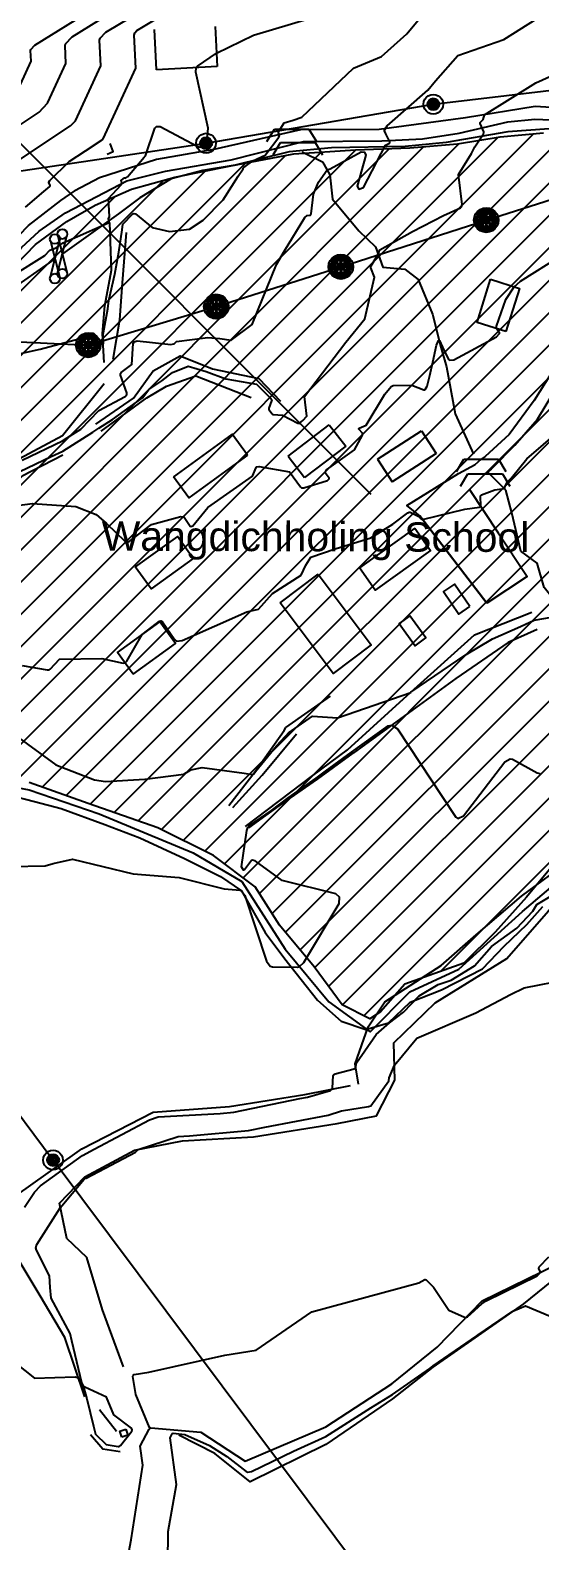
# Model space of a CAD drawing. Extents: x 13365 to 36625, y 86498 to 171760.
# Drawn here: x 15083.8 to 15223, y 87881.3 to 88293.8 of the extents above; entities that cross this region are included whole.
import ezdxf

# ---------------------------------------------------------------- set-up
doc = ezdxf.new("R2010")
doc.units = 0
doc.header["$LTSCALE"] = 5
doc.header["$MEASUREMENT"] = 0
doc.linetypes.add('A_CONTINUOUS_LINE', pattern=[0])
doc.linetypes.add('CHARACTER_DASH_D', pattern=[0])
doc.layers.get('0').update_dxf_attribs({"linetype": 'A_CONTINUOUS_LINE'})
for name, color, linetype in [('Agricultural', 40, 'Continuous'), ('CONTOUR', 255, 'Continuous'), ('DRAINAGE', 162, 'A_CONTINUOUS_LINE'), ('ELECTRIC', 240, 'A_CONTINUOUS_LINE'), ('EXISTING BUILDING', 21, 'A_CONTINUOUS_LINE'), ('EXISTING ROAD', 25, 'A_CONTINUOUS_LINE'), ('FENCE & GATE', 7, 'FENCELINE2'), ('Institutional', 151, 'Continuous'), ('RELIEF', 255, 'A_CONTINUOUS_LINE'), ('STREAM & RIVER FRONT', 161, 'A_CONTINUOUS_LINE'), ('TELECOM', 94, 'A_CONTINUOUS_LINE'), ('text', 7, 'Continuous')]:
    doc.layers.add(name, color=color, linetype=linetype)
doc.linetypes.add('FENCELINE2', pattern='A,0.25,-0.1,[132,ltypeshp.shx,S=0.1,R=0,X=-0.1,Y=0],-0.1,1', length=1.45)

# ---------------------------------------------------------------- blocks, each defined once
blk = doc.blocks.new('001')
at = {"color": 0}
for p, q in [((-0.5, -0.25), (-0.35, 0)), ((-0.35, 0), (0.35, 0)), ((0.35, 0), (0.5, -0.25))]:
    blk.add_line(p, q, dxfattribs=at)
blk = doc.blocks.new('S034')
at = {"color": 0}
for p, q in [((-0.5, 0), (-0.48, 0.13)), ((-0.48, -0.13), (-0.5, 0)), ((-0.48, 0.13), (-0.43, 0.25)), ((-0.43, 0.25), (-0.35, 0.35)), ((-0.35, 0.35), (-0.25, 0.43)), ((-0.3, 0), (-0.28, 0.11)), ((-0.28, -0.11), (-0.3, 0)), ((0.3, 0), (-0.3, 0)), ((-0.28, 0.11), (-0.21, 0.21)), ((-0.28, -0.11), (-0.28, 0.11)), ((-0.28, 0.11), (0.28, 0.11)), ((-0.25, 0.43), (-0.13, 0.48)), ((-0.21, 0.21), (-0.11, 0.28)), ((-0.21, -0.21), (-0.21, 0.21)), ((-0.21, 0.21), (0.21, 0.21)), ((-0.13, 0.48), (0, 0.5)), ((-0.11, 0.28), (0, 0.3)), ((-0.11, -0.28), (-0.11, 0.28)), ((-0.11, 0.28), (0.11, 0.28)), ((0, 0.5), (0.13, 0.48)), ((0, 0.3), (0.11, 0.28)), ((0, -0.3), (0, 0.3)), ((0.11, 0.28), (0.21, 0.21)), ((0.11, 0.28), (0.11, -0.28)), ((0.13, 0.48), (0.25, 0.43)), ((0.21, 0.21), (0.28, 0.11)), ((0.21, 0.21), (0.21, -0.21)), ((0.25, 0.43), (0.35, 0.35)), ((0.28, 0.11), (0.3, 0)), ((0.28, 0.11), (0.28, -0.11)), ((0.3, 0), (0.28, -0.11)), ((0.35, 0.35), (0.43, 0.25)), ((0.43, 0.25), (0.48, 0.13)), ((0.48, 0.13), (0.5, 0)), ((0.5, 0), (0.48, -0.13)), ((-0.43, -0.25), (-0.48, -0.13)), ((-0.35, -0.35), (-0.43, -0.25)), ((-0.25, -0.43), (-0.35, -0.35)), ((-0.21, -0.21), (-0.28, -0.11)), ((0.28, -0.11), (-0.28, -0.11)), ((-0.13, -0.48), (-0.25, -0.43)), ((-0.11, -0.28), (-0.21, -0.21)), ((0.21, -0.21), (-0.21, -0.21)), ((0, -0.5), (-0.13, -0.48)), ((0, -0.3), (-0.11, -0.28)), ((0.11, -0.28), (-0.11, -0.28)), ((0.11, -0.28), (0, -0.3)), ((0.13, -0.48), (0, -0.5)), ((0.21, -0.21), (0.11, -0.28)), ((0.25, -0.43), (0.13, -0.48)), ((0.28, -0.11), (0.21, -0.21)), ((0.35, -0.35), (0.25, -0.43)), ((0.43, -0.25), (0.35, -0.35)), ((0.48, -0.13), (0.43, -0.25))]:
    blk.add_line(p, q, dxfattribs=at)
blk = doc.blocks.new('S038')
at = {"color": 0}
for p, q in [((-0.5, 0), (0, 0.5)), ((-0.5, 0), (-0.48, 0.13)), ((-0.48, -0.13), (-0.5, 0)), ((0, -0.5), (-0.5, 0)), ((-0.5, 0), (0.5, 0)), ((-0.48, -0.13), (0.13, 0.48)), ((-0.48, 0.13), (-0.43, 0.25)), ((0.13, -0.48), (-0.48, 0.13)), ((-0.48, 0.13), (0.48, 0.13)), ((0.25, 0.43), (-0.43, -0.25)), ((-0.43, 0.25), (-0.35, 0.35)), ((0.43, 0.25), (-0.43, 0.25)), ((-0.43, 0.25), (0.25, -0.43)), ((-0.35, 0.35), (-0.25, 0.43)), ((-0.35, -0.35), (0.35, 0.35)), ((0.35, -0.35), (-0.35, 0.35)), ((-0.35, 0.35), (0.35, 0.35)), ((-0.35, -0.35), (-0.35, 0.35)), ((-0.25, 0.43), (-0.13, 0.48)), ((0.43, -0.25), (-0.25, 0.43)), ((-0.25, 0.43), (-0.25, -0.43)), ((-0.25, -0.43), (0.43, 0.25)), ((-0.13, 0.48), (0, 0.5)), ((-0.13, -0.48), (-0.13, 0.48)), ((-0.13, 0.48), (0.48, -0.13)), ((0.48, 0.13), (-0.13, -0.48)), ((0, 0.5), (0.13, 0.48)), ((0.5, 0), (0, 0.5)), ((0, 0.5), (0, -0.5)), ((0, -0.5), (0.5, 0)), ((0.13, 0.48), (0.25, 0.43)), ((0.13, 0.48), (0.13, -0.48)), ((0.25, 0.43), (0.35, 0.35)), ((0.25, -0.43), (0.25, 0.43)), ((0.35, 0.35), (0.43, 0.25)), ((0.35, 0.35), (0.35, -0.35)), ((0.43, 0.25), (0.48, 0.13)), ((0.48, 0.13), (0.5, 0)), ((0.5, 0), (0.48, -0.13)), ((-0.43, -0.25), (-0.48, -0.13)), ((0.48, -0.13), (-0.48, -0.13)), ((-0.35, -0.35), (-0.43, -0.25)), ((-0.43, -0.25), (0.43, -0.25)), ((-0.25, -0.43), (-0.35, -0.35)), ((0.35, -0.35), (-0.35, -0.35)), ((-0.13, -0.48), (-0.25, -0.43)), ((0, -0.5), (-0.13, -0.48)), ((0.13, -0.48), (0, -0.5)), ((0.25, -0.43), (0.13, -0.48)), ((0.35, -0.35), (0.25, -0.43)), ((0.43, -0.25), (0.35, -0.35)), ((0.48, -0.13), (0.43, -0.25))]:
    blk.add_line(p, q, dxfattribs=at)
blk = doc.blocks.new('S111')
at = {"color": 0}
for p, q in [((-0.5, 0), (-0.49, 0.04)), ((-0.49, -0.04), (-0.5, 0)), ((-0.49, 0.04), (-0.47, 0.07)), ((-0.47, 0.07), (-0.44, 0.09)), ((-0.44, 0.09), (-0.4, 0.1)), ((-0.4, 0.1), (-0.36, 0.09)), ((-0.36, 0.09), (-0.33, 0.07)), ((-0.36, -0.09), (0.36, 0.09)), ((0.36, -0.09), (-0.36, 0.09)), ((-0.33, 0.07), (-0.31, 0.04)), ((-0.31, 0.04), (-0.3, 0)), ((-0.3, 0), (-0.31, -0.04)), ((0.3, 0), (0.31, 0.04)), ((0.31, -0.04), (0.3, 0)), ((0.31, 0.04), (0.33, 0.07)), ((0.33, 0.07), (0.36, 0.09)), ((0.36, 0.09), (0.4, 0.1)), ((0.4, 0.1), (0.44, 0.09)), ((0.44, 0.09), (0.47, 0.07)), ((0.47, 0.07), (0.49, 0.04)), ((0.49, 0.04), (0.5, 0)), ((0.5, 0), (0.49, -0.04)), ((-0.47, -0.07), (-0.49, -0.04)), ((-0.44, -0.09), (-0.47, -0.07)), ((-0.4, -0.1), (-0.44, -0.09)), ((-0.36, -0.09), (-0.4, -0.1)), ((-0.33, -0.07), (-0.36, -0.09)), ((-0.31, -0.04), (-0.33, -0.07)), ((0.33, -0.07), (0.31, -0.04)), ((0.36, -0.09), (0.33, -0.07)), ((0.4, -0.1), (0.36, -0.09)), ((0.44, -0.09), (0.4, -0.1)), ((0.47, -0.07), (0.44, -0.09)), ((0.49, -0.04), (0.47, -0.07))]:
    blk.add_line(p, q, dxfattribs=at)

msp = doc.modelspace()

# ---------------------------------------------------------------- hatches: boundary and pattern name
at = {"layer": 'Institutional', "linetype": 'Continuous'}
h = msp.add_hatch(dxfattribs=at)
h.set_pattern_fill('ANSI31', color=256, scale=50, style=0)
h.paths.add_polyline_path([(15020.45, 88169.29), (15023.2, 88176.72), (15031.2, 88183.06), (15040.57, 88189.11), (15048.84, 88195.17), (15057.42, 88202.4), (15070.1, 88216.72), (15077.3, 88226.96), (15085.3, 88235.22), (15093.84, 88241.56), (15101.56, 88245.96), (15111.49, 88250.37), (15123.34, 88253.67), (15138.22, 88256.7), (15155.87, 88260.01), (15172.68, 88261.11), (15187.57, 88261.66), (15200.59, 88262.77), (15212.17, 88264.7), (15224.02, 88265.8), (15233.67, 88266.08), (15247.73, 88264.7), (15260.41, 88263.6), (15272.82, 88264.7), (15287.7, 88266.08), (15301.02, 88268.53), (15313.36, 88273.28), (15315.26, 88257.15), (15316.21, 88242.92), (15312.41, 88219.21), (15308.62, 88191.7), (15301.97, 88166.09), (15295.32, 88142.38), (15287.73, 88119.61), (15274.43, 88097.79), (15258.29, 88084.51), (15241.2, 88076.93), (15228.86, 88068.39), (15219.36, 88057.01), (15210.81, 88047.52), (15202.27, 88038.98), (15186.13, 88033.29), (15179.48, 88025.7), (15176.63, 88023.81), (15169.03, 88027.6), (15161.44, 88038.03), (15151.94, 88049.42), (15145.3, 88059.85), (15133.9, 88068.39), (15118.71, 88075.98), (15099.72, 88082.62), (15083.58, 88088.31), (15070.28, 88090.21), (15055.09, 88093.05), (15041.8, 88097.79), (15036.1, 88100.64), (15028.5, 88109.18), (15025.66, 88116.76), (15019.96, 88141.43), (15020.36, 88156.57), (15019.73, 88163.47)])

# ---------------------------------------------------------------- linework, layer by layer
at = {"layer": 'Agricultural', "linetype": 'Continuous'}
msp.add_lwpolyline([(15078.03, 88084.99), (15085.02, 88083.18), (15092.33, 88081.28), (15104.23, 88076.89), (15113.81, 88073.27), (15125.98, 88067.58), (15135.82, 88062.67), (15141.51, 88058.79), (15147.98, 88047.41), (15153.42, 88040.17), (15162.29, 88028.9), (15168.76, 88023.21), (15175.49, 88020.88), (15181.7, 88022.69), (15187.65, 88028.38), (15196.2, 88031.74), (15207.33, 88037.43), (15213.28, 88043.64), (15219.49, 88049.59), (15223.89, 88054.5)], dxfattribs=at)
at = {"layer": 'CONTOUR', "color": 33, "linetype": 'A_CONTINUOUS_LINE'}
for points in [[(15075.54, 88264.32), (15086.29, 88271.42), (15088.55, 88273.84), (15088.68, 88274.02), (15093.62, 88284.66), (15093.37, 88289.65), (15093.46, 88290.04), (15095.29, 88291.99), (15121.4, 88308.3)], [(15079.1, 88257.2), (15094.88, 88267.63), (15096.14, 88268.97), (15096.21, 88269.07), (15103.14, 88284.02), (15102.79, 88291.02), (15102.92, 88291.57), (15104.51, 88293.27), (15129.43, 88308.13)], [(15077.89, 88204.74), (15086.58, 88206.7), (15097.1, 88209.47), (15098.72, 88210.32), (15100.89, 88211.06), (15101.08, 88211.06), (15101.18, 88210.99), (15102.1, 88209.76), (15103.53, 88208.13), (15103.73, 88208.09), (15103.84, 88208.26), (15103.75, 88210.51), (15103.86, 88211.19), (15105.05, 88217.73), (15105.35, 88219.93), (15107, 88227.16), (15108.03, 88233.19), (15108.94, 88239.24), (15109.16, 88240.85), (15111.87, 88243.62), (15112.16, 88243.74), (15112.62, 88243.6), (15117.13, 88239.9), (15121.91, 88238.77), (15127.38, 88239.48), (15131.1, 88241.91), (15136.57, 88247.48), (15140.68, 88253.89), (15142.03, 88255.95), (15142.03, 88256.09), (15142.04, 88256.1), (15142.19, 88256.28), (15144.65, 88258.09), (15148.02, 88259.64), (15151.77, 88264.6), (15151.95, 88265.06), (15151.94, 88265.12), (15151.65, 88265.73), (15151.64, 88265.79), (15151.7, 88266), (15153.2, 88268.45), (15155.67, 88269.2), (15158.02, 88270.01), (15172.18, 88283.42), (15179.75, 88286.64), (15186.74, 88292.77), (15196.91, 88305.13)], [(15081.15, 88278.96), (15084.09, 88285.3), (15083.94, 88288.27), (15084, 88288.5), (15085.09, 88289.67), (15100.64, 88299.39)], [(15082.58, 88245.47), (15087.54, 88249.71), (15089.21, 88251.11), (15089.3, 88251.26), (15089.3, 88251.34), (15088.94, 88252.18), (15088.94, 88252.26), (15089.22, 88252.78), (15094.47, 88257.92), (15098.96, 88260.86), (15103.47, 88263.84), (15103.72, 88264.11), (15103.74, 88264.13), (15112.66, 88283.38), (15112.21, 88292.4), (15112.38, 88293.1), (15112.96, 88293.72), (15122.06, 88299.15)], [(15081.63, 88176.35), (15092.68, 88181.64), (15095.51, 88183.44), (15097.71, 88184.81), (15102.57, 88189.97), (15109.75, 88193.76), (15110.19, 88194.26), (15110.21, 88194.72), (15108.49, 88199.61), (15108.5, 88200.07), (15108.67, 88200.31), (15111.58, 88202.45), (15111.99, 88208.27), (15112.22, 88208.7), (15113.02, 88208.97), (15122.27, 88207.99), (15123.06, 88208.11), (15123.13, 88208.15), (15123.79, 88208.82), (15132.32, 88209.87), (15135.59, 88209.6), (15138.69, 88209.13), (15144.51, 88213.38), (15151.13, 88229.84), (15153.34, 88233.52), (15158.85, 88242.6), (15159.46, 88243.2), (15159.53, 88243.22), (15160.35, 88243.24), (15160.42, 88243.27), (15160.62, 88243.67), (15161.18, 88249.03), (15162.6, 88252.25), (15164.91, 88255.69), (15165.8, 88255.94), (15174.28, 88260.56), (15175.16, 88260.48), (15175.48, 88259.68), (15173.1, 88251.19), (15173.59, 88250.37), (15174.83, 88250.81), (15180.91, 88262.43), (15181.98, 88262.97), (15182.05, 88263.05), (15182.04, 88263.26), (15180.93, 88265.48), (15180.6, 88266.26), (15180.59, 88266.33), (15180.63, 88266.44), (15181.33, 88267.66), (15192.48, 88277.43), (15194.53, 88279.92), (15200.67, 88286.91), (15213.18, 88291.27), (15222.27, 88296.95)], [(15080.97, 88173.31), (15089.61, 88177.34), (15092.75, 88178.84), (15100.96, 88184.06), (15102.62, 88185.09), (15106.34, 88187.51), (15114.53, 88193.4), (15116.24, 88195.65), (15119.76, 88198.04), (15122.72, 88200.28), (15127, 88202.07), (15131.87, 88200.54), (15137.27, 88198.6), (15145.63, 88197.08), (15149.59, 88193.19), (15149.8, 88192.8), (15149.79, 88192.61), (15149.03, 88190.53), (15149.01, 88190.34), (15149.06, 88190.22), (15149.94, 88189.02), (15150.03, 88188.93), (15150.22, 88188.87), (15152.74, 88188.67), (15156.93, 88186.49), (15157.3, 88186.42), (15157.39, 88186.45), (15158.28, 88187.17), (15159.36, 88188.42), (15158.8, 88193.75), (15170.03, 88208.63), (15175.23, 88214.95), (15177.88, 88226.36), (15176.9, 88228.91), (15176.88, 88229.12), (15176.97, 88229.41), (15178.9, 88232.62), (15179.32, 88233.78), (15188.24, 88238.83), (15196.71, 88243.15), (15201.35, 88245.24), (15201.65, 88245.52), (15201.8, 88246.18), (15200.85, 88254.35), (15204.33, 88260.07), (15205.28, 88261.93), (15207.63, 88265.52), (15207.74, 88265.84), (15207.71, 88266.05), (15206.75, 88268.3), (15206.74, 88268.52), (15206.78, 88268.6), (15207.54, 88269.4), (15207.93, 88270.7), (15221.93, 88279.45), (15226.62, 88281.46)], [(15072.45, 88163.01), (15084.48, 88164.57), (15096.33, 88163.72), (15101.84, 88161.51), (15104.69, 88159.09), (15109.7, 88154.23), (15110.23, 88154.01), (15110.84, 88154.18), (15116.97, 88158.83), (15124.99, 88160.98), (15125.66, 88160.94), (15125.87, 88160.79), (15127.51, 88158.36), (15127.75, 88158.24), (15128.26, 88158.46), (15132.38, 88163.43), (15144.58, 88171.96), (15145.52, 88174.35), (15145.67, 88174.51), (15146.35, 88174.64), (15154.68, 88173.14), (15157.64, 88169.07), (15157.98, 88168.83), (15158.58, 88168.84), (15165.04, 88170.84), (15165.49, 88171.28), (15165.47, 88171.44), (15164.41, 88172.87), (15164.38, 88173.03), (15164.79, 88173.7), (15172.43, 88179.2), (15174.56, 88183.23), (15174.63, 88183.59), (15174.58, 88183.72), (15173.58, 88184.87), (15173.56, 88185.01), (15173.67, 88185.15), (15175.58, 88185.91), (15180.74, 88194.43), (15182.41, 88196.48), (15182.57, 88196.61), (15182.97, 88196.72), (15188.1, 88196.88), (15191.34, 88195.59), (15191.63, 88195.58), (15191.7, 88195.64), (15192.23, 88196.6), (15192.98, 88199.46), (15193.83, 88203.15), (15194.78, 88207.75), (15195.37, 88209.08), (15195.48, 88209.15), (15195.64, 88209.06), (15196.47, 88207.26), (15198.08, 88203.88), (15198.33, 88203.68), (15199.53, 88203.8), (15211.24, 88210.04), (15212, 88210.99), (15211.98, 88211.12), (15211.18, 88212.22), (15211.14, 88212.33), (15211.2, 88212.94), (15213.73, 88220.25), (15216.05, 88223.74), (15217.71, 88225.29), (15228.81, 88232.19)], [(15078.74, 88101.96), (15090.87, 88093.17), (15101.39, 88089.1), (15104.38, 88088.58), (15115.18, 88089.29), (15125.77, 88090.61), (15127.74, 88091.79), (15130.79, 88092.48), (15142.28, 88090.93), (15144.56, 88090.57), (15144.75, 88090.59), (15144.79, 88090.62), (15145.17, 88091.09), (15145.39, 88091.31), (15151.11, 88098.33), (15154.7, 88102.14), (15155.2, 88102.46), (15160.95, 88106.45), (15167.75, 88105.98), (15187.77, 88112.94), (15187.81, 88112.97), (15187.84, 88112.99), (15202.9, 88123.3), (15210.13, 88127.55), (15217.72, 88130.91), (15221.5, 88132.67), (15228.3, 88133.88)], [(15078.56, 88065.42), (15087.91, 88065.57), (15090.12, 88066.22), (15095.4, 88067.38), (15111.98, 88063.41), (15124.55, 88062.42), (15136.81, 88059.3), (15141.17, 88058.98), (15141.5, 88058.86), (15142.5, 88057.53), (15148.4, 88039.53), (15149.42, 88038.22), (15150, 88038.03), (15156.83, 88037.91), (15157.41, 88038.06), (15158.57, 88039.21), (15168.21, 88055.3), (15168.33, 88057.05), (15167.36, 88057.92), (15152.67, 88061.62), (15145.29, 88067), (15144.56, 88067.18), (15144.31, 88067.05), (15142.39, 88064.5), (15142.07, 88064.44), (15141.55, 88065.34), (15143.02, 88075.28), (15143.29, 88076.1), (15143.68, 88076.54), (15149.77, 88080.7), (15154.27, 88084.16), (15161.97, 88089.56), (15164.53, 88091.45), (15171.64, 88096.59), (15181.63, 88103.81), (15182.64, 88104.02), (15184.2, 88103.02), (15196.38, 88084.54), (15200.09, 88078.84), (15200.6, 88078.56), (15202.2, 88079.23), (15213.49, 88094), (15214.92, 88094.82), (15215.59, 88094.73), (15222.33, 88090.97), (15222.99, 88090.85), (15223.16, 88090.91)], [(15082.26, 87972.42), (15085.01, 87976.46), (15086.63, 87978.24), (15098.12, 87986.52), (15101.31, 87988.23), (15116.4, 87996.27), (15118.75, 87997.02), (15135.71, 87997.98), (15139.5, 87998.31), (15157.53, 88002.03), (15159.62, 88002.43), (15165.85, 88004.28), (15166.28, 88004.58), (15166.4, 88004.86), (15166.62, 88008.3), (15166.74, 88008.58), (15167.11, 88008.81), (15172.28, 88010.14), (15172.74, 88010.44), (15172.77, 88010.48), (15172.79, 88010.55), (15172.85, 88011.45), (15172.98, 88011.77), (15178.31, 88019.55), (15181.96, 88022.75), (15185.81, 88025.62), (15190.11, 88030.1), (15195.25, 88033.15), (15198.82, 88034.38), (15205.22, 88038.32), (15209.79, 88043.54), (15216.77, 88048.53), (15221.15, 88053.19), (15222.25, 88055.01), (15228.86, 88059.02)], [(15079.7, 87929.86), (15084.99, 87925.69), (15096.13, 87926.01), (15097, 87925.78), (15097.15, 87925.62), (15098.36, 87923.24), (15099.3, 87920.08), (15101.15, 87912.55), (15101.66, 87910.41), (15104.63, 87907.55), (15107.87, 87907.02), (15108.13, 87907.05), (15108.47, 87907.31), (15111.6, 87911.17), (15111.72, 87911.61), (15111.47, 87912.05), (15106.64, 87915.66), (15104.65, 87920.45), (15098.8, 87923.25), (15098.4, 87923.57), (15097.98, 87924.4), (15095.24, 87935.84), (15094.73, 87937.86), (15089.59, 87947.49), (15089.33, 87950.48), (15089.09, 87953.63), (15085.55, 87960.67), (15085.42, 87961.29), (15085.7, 87962.19), (15092.07, 87972.18), (15098.54, 87980.02), (15098.73, 87980.21), (15099.17, 87980.34), (15112.61, 87987.39), (15113.32, 87988.16), (15124.26, 87991.67), (15127.34, 87991.85), (15143.51, 87993.28), (15147.96, 87994.19), (15165.18, 87997.5), (15168.89, 87998.7), (15176.23, 87999.89), (15176.9, 88000.07), (15181.82, 88006.87), (15181.89, 88007.69), (15183.33, 88011.16), (15189.41, 88018.5), (15205.51, 88025.42), (15214.99, 88030.49), (15218.78, 88032.31), (15242.95, 88037.01)], [(15121.32, 87866.99), (15121.54, 87883.81), (15123.76, 87896.63), (15122.06, 87909.43), (15122.59, 87910.5), (15122.66, 87910.57), (15122.91, 87910.63), (15126.05, 87910.32), (15132.81, 87907.27), (15137.56, 87904.25), (15142.79, 87900.21), (15143.28, 87900.02), (15144.29, 87900.19), (15155.74, 87905.73), (15164.6, 87909.73), (15176.86, 87917.56), (15182.78, 87921.21), (15192.97, 87928.31), (15193.86, 87929.01), (15205.83, 87937.2), (15206.19, 87937.51), (15215.68, 87943.95), (15219.13, 87945.43), (15239.32, 87936.93)]]:
    msp.add_lwpolyline(points, dxfattribs=at)
at = {"layer": 'CONTOUR', "color": 252, "linetype": 'A_CONTINUOUS_LINE'}
for points in [[(15078.87, 88226.65), (15087.84, 88232.28), (15089.24, 88233.71), (15090.9, 88234.38), (15092.85, 88235.68), (15105.39, 88241.28), (15105.43, 88241.34), (15105.19, 88242.25), (15105.19, 88242.33), (15105.2, 88242.37), (15105.53, 88242.78), (15105.19, 88247.78), (15108.7, 88251.54), (15108.89, 88251.9), (15108.89, 88251.97), (15108.69, 88252.72), (15108.7, 88252.79), (15108.75, 88252.86), (15109.56, 88253.44), (15109.64, 88253.48), (15109.66, 88253.48), (15109.89, 88253.41), (15109.91, 88253.41), (15110.39, 88253.72), (15114.99, 88259.09), (15115.3, 88259.51), (15117.87, 88267.02), (15118.34, 88267.5), (15119.31, 88267.46), (15129.42, 88262.12), (15130.26, 88261.8), (15131.7, 88262.21), (15131.8, 88262.27), (15131.83, 88262.3), (15132.06, 88262.78), (15132.48, 88267.04), (15129.09, 88282.29), (15129.21, 88283.55), (15129.52, 88283.95), (15134.75, 88287.49), (15144.81, 88292.41), (15160.42, 88297.1)], [(15081.67, 88120.33), (15088.49, 88119.09), (15089.04, 88119.13), (15089.3, 88119.29), (15091.85, 88122.04), (15103.43, 88122.23), (15109.27, 88120.94), (15109.75, 88120.99), (15110.26, 88121.44), (15114.43, 88128.74), (15119.18, 88132.38), (15119.5, 88132.48), (15119.53, 88132.48), (15119.96, 88132.18), (15123.32, 88127.27), (15123.76, 88126.98), (15125.34, 88127.08), (15143.02, 88134.96), (15146.24, 88135.66), (15149.98, 88139.97), (15157.89, 88145), (15159.09, 88147.67), (15160.5, 88149.91), (15167.15, 88152.12), (15176.86, 88155.12), (15182.85, 88158.88), (15186.96, 88162.03), (15187.35, 88162.18), (15187.58, 88162.14), (15190.18, 88160.89), (15190.5, 88160.42), (15191.02, 88160.16), (15202.55, 88162.95), (15206.57, 88163.56), (15206.86, 88163.72), (15206.94, 88163.94), (15206.79, 88166.46), (15206.86, 88166.67), (15207.11, 88166.87), (15210.78, 88168.25), (15213.28, 88168.59), (15213.43, 88168.69), (15213.44, 88168.7), (15213.44, 88168.72), (15213.38, 88168.9), (15214.21, 88170.41), (15215.3, 88171.58), (15219.49, 88176.77), (15228.59, 88184.59)], [(15223.17, 87954.64), (15222.75, 87955.67), (15222.74, 87955.76), (15222.88, 87956.04), (15225.51, 87958.85)], [(15107.55, 87861.3), (15111.43, 87881.56), (15114.57, 87901.95), (15113.89, 87907.1), (15116.34, 87911.79), (15116.58, 87912.08), (15116.59, 87912.11), (15116.58, 87912.12), (15116.41, 87912.25), (15112.68, 87921.23), (15111.86, 87926.12), (15111.96, 87926.52), (15112.25, 87926.7), (15116.25, 87927.28), (15136.99, 87931.98), (15145.54, 87933.37), (15160.79, 87943.84), (15189.98, 87951.71), (15191.6, 87952.61), (15191.75, 87952.64), (15191.96, 87952.54), (15194, 87950.57), (15198.21, 87944.25), (15202.48, 87942.31), (15202.86, 87942.26), (15203.24, 87942.43), (15207.18, 87945.95), (15208.36, 87946.76), (15222.31, 87953.59), (15223.17, 87954.55)]]:
    msp.add_lwpolyline(points, dxfattribs=at)
at = {"layer": 'DRAINAGE', "linetype": 'A_CONTINUOUS_LINE'}
for p, q in [((15205.36, 88175.23), (15207.01, 88176.62)), ((15208.08, 88172.61), (15209.74, 88173.92))]:
    msp.add_line(p, q, dxfattribs=at)
at = {"layer": 'DRAINAGE', "linetype": 'CHARACTER_DASH_D'}
msp.add_line((15213.78, 88168.21), (15208.87, 88173.05), dxfattribs=at)
at = {"layer": 'ELECTRIC', "linetype": 'A_CONTINUOUS_LINE'}
for p in [(15037.18, 88056.32), (15176.56, 87869.7)]:
    msp.add_line(p, (15090.09, 87985.24), dxfattribs=at)
msp.add_lwpolyline([(15080.11, 88255.17), (15131.88, 88262.93), (15193.93, 88273.57), (15275.56, 88283.2)], dxfattribs=at)
at = {"layer": 'EXISTING BUILDING', "linetype": 'A_CONTINUOUS_LINE'}
for p, q in [((15118.38, 88283), (15117.82, 88293.98)), ((15134.37, 88294.83), (15134.93, 88283.84)), ((15134.93, 88283.84), (15118.38, 88283)), ((15154.31, 88177.49), (15165.54, 88186.05)), ((15165.54, 88186.05), (15170.03, 88180.16)), ((15178.71, 88176.67), (15190.72, 88184.38)), ((15190.72, 88184.38), (15194.72, 88178.16)), ((15170.03, 88180.16), (15158.79, 88171.6)), ((15194.72, 88178.16), (15182.71, 88170.45)), ((15154.31, 88177.49), (15158.79, 88171.6)), ((15178.71, 88176.67), (15182.71, 88170.45)), ((15188.89, 88157.76), (15173.74, 88146.93)), ((15152.09, 88137.39), (15162.5, 88145.21))]:
    msp.add_line(p, q, dxfattribs=at)
for points in [[(15104.86, 88259.9), (15106.53, 88260.68), (15105.65, 88262.87)], [(15213.76, 88211.5), (15205.94, 88213.98), (15209.6, 88225.78)], [(15209.6, 88225.78), (15217.49, 88223.28), (15213.76, 88211.5)], [(15143.23, 88177.75), (15138.96, 88183.51), (15122.96, 88171.84)], [(15143.23, 88177.75), (15127.19, 88166.05), (15122.96, 88171.84)], [(15188.89, 88157.76), (15193.19, 88151.74), (15178.04, 88140.91), (15173.74, 88146.93)], [(15128.38, 88149.49), (15124.03, 88155.52), (15112.51, 88147.22)], [(15128.38, 88149.49), (15116.84, 88141.21), (15112.51, 88147.22)], [(15162.5, 88145.21), (15176.97, 88125.93), (15166.55, 88118.12), (15152.09, 88137.39)], [(15203.91, 88136.43), (15199.74, 88142.55), (15196.71, 88140.48), (15200.9, 88134.33), (15203.91, 88136.43)], [(15196.71, 88140.48), (15200.9, 88134.33), (15203.91, 88136.43)], [(15196.71, 88140.48), (15200.9, 88134.33), (15203.91, 88136.43)], [(15111.96, 88117.94), (15107.67, 88123.86), (15119.22, 88132.2)], [(15111.96, 88117.94), (15123.5, 88126.29), (15119.22, 88132.2)], [(15187.56, 88133.88), (15184.64, 88131.81), (15188.99, 88125.69), (15191.87, 88127.81), (15187.56, 88133.88)], [(15188.99, 88125.69), (15191.87, 88127.81), (15187.56, 88133.88)], [(15188.99, 88125.69), (15191.87, 88127.81), (15187.56, 88133.88)], [(15108.84, 87909.55), (15108.28, 87911.25), (15109.97, 87911.79)], [(15109.97, 87911.79), (15110.55, 87910.11), (15108.84, 87909.55)]]:
    msp.add_lwpolyline(points, dxfattribs=at)
at = {"layer": 'EXISTING ROAD', "linetype": 'A_CONTINUOUS_LINE'}
for p, q in [((15092.25, 88247.29), (15096.07, 88249.9)), ((15093.49, 88243.95), (15097.87, 88246.23)), ((15200.82, 88172.75), (15205.36, 88175.23)), ((15205.36, 88175.23), (15207.01, 88176.62)), ((15208.08, 88177.4), (15207.01, 88176.62)), ((15210.22, 88174.36), (15209.74, 88173.92)), ((15190.28, 88161.14), (15208.52, 88137.36))]:
    msp.add_line(p, q, dxfattribs=at)
for points in [[(15447.45, 88310.03), (15439.46, 88308.89), (15414.4, 88305.79), (15384.75, 88301.69), (15362.23, 88297.15), (15322.92, 88284.12), (15295.86, 88275.47), (15256.42, 88270.6), (15239.24, 88271.86), (15221.8, 88272.97), (15202.7, 88269.85), (15179.15, 88266.64), (15157.63, 88266.54), (15133.97, 88261.18), (15118.31, 88258.46), (15102.81, 88253.43), (15096.07, 88249.9)], [(15210.22, 88174.36), (15216.16, 88180.43), (15222.44, 88187.53), (15230.05, 88200.19), (15236.03, 88210.63), (15248.15, 88234.01), (15251.07, 88244.58), (15254.3, 88258.61), (15255.13, 88265.52), (15257.72, 88267.44), (15266.96, 88268.23), (15280.88, 88269.6), (15297.55, 88272.24), (15314.45, 88277.67), (15343.25, 88287.46), (15376.33, 88296.46), (15403.2, 88301.08), (15423.67, 88303.62), (15437.02, 88305.14), (15446.91, 88306.18)], [(15097.87, 88246.23), (15110.27, 88252.62), (15120.83, 88255.27), (15138.69, 88258.36), (15158.46, 88263.39), (15179.9, 88263.57), (15191.01, 88264.11), (15201.02, 88265.65), (15214.33, 88268.78), (15221.63, 88269.47), (15239.46, 88268.74), (15250.15, 88267.38)], [(15061.38, 88260.42), (15059.16, 88252.02), (15056.79, 88243.57), (15055.2, 88239.4), (15052.43, 88234.65), (15049.13, 88230.96), (15038.12, 88223.75), (15031.99, 88218.79), (15025.18, 88210.03), (15022.35, 88204.16), (15023.59, 88198.75), (15026.88, 88195.52), (15031.39, 88194.18), (15035.86, 88194.33), (15039.21, 88195.86), (15049.08, 88204.08), (15055.78, 88210.78), (15065.74, 88221.63), (15075.8, 88232.58), (15083.35, 88240.42), (15092.25, 88247.29)], [(15250.53, 88263.93), (15249.23, 88253.72), (15246.95, 88242.09), (15244.04, 88232.98), (15232.31, 88210.84), (15226.14, 88200.05), (15221.48, 88192.63), (15214.67, 88183.41), (15208.08, 88177.4)], [(14896.44, 88083.46), (14902.81, 88093.21), (14907.5, 88100.78), (14914.46, 88109.98), (14927.02, 88119.88), (14939.26, 88128.96), (14952.51, 88139.52), (14959.62, 88144.26), (14971.79, 88150.86), (14985.98, 88157.49), (14999.29, 88165.1), (15011.49, 88172.14), (15016.95, 88174.59), (15022.5, 88174.24), (15031.85, 88181.76), (15034.98, 88187.27), (15042.01, 88193.37), (15054.23, 88204.23), (15062.92, 88213.09), (15074.28, 88225.57), (15081.44, 88234.44), (15086.25, 88238.92), (15093.49, 88243.95)], [(15209.74, 88173.92), (15208.08, 88172.61), (15203.79, 88168.35), (15211.67, 88156.49), (15219.55, 88144.63), (15208.52, 88137.36)], [(15208.52, 88137.36), (15190.28, 88161.14), (15186.73, 88163.96), (15200.82, 88172.75)]]:
    msp.add_lwpolyline(points, dxfattribs=at)
at = {"layer": 'FENCE & GATE', "linetype": 'FENCELINE2'}
for p, q in [((15107.97, 88243.65), (15092.62, 88232.7)), ((15090.59, 88231.35), (15077.36, 88222.06))]:
    msp.add_line(p, q, dxfattribs=at)
for points in [[(15250.43, 88265.36), (15230.57, 88267.18), (15214.28, 88266.03), (15197.45, 88263.15), (15186.24, 88262.04), (15166.12, 88261.65), (15154.58, 88260.54), (15139.84, 88256.9), (15130.99, 88255.48), (15122.33, 88253.22), (15113.8, 88248.02), (15107.97, 88243.65)], [(15015.94, 88171.96), (15018.46, 88156.05), (15018.3, 88142.53), (15021.08, 88129.63), (15024.74, 88108.48), (15033.65, 88098.92), (15042.45, 88095.88), (15066.72, 88089.56), (15083.53, 88086.32), (15102.68, 88079.77), (15128.32, 88069.12), (15141.66, 88061.3), (15153.45, 88042.79), (15165.42, 88028.48), (15176.73, 88020.28), (15187.57, 88031.2), (15200.9, 88037.33), (15218.33, 88053.15), (15232.59, 88065.24), (15241.42, 88073.05)]]:
    msp.add_lwpolyline(points, dxfattribs=at)
at = {"layer": 'Institutional', "linetype": 'Continuous'}
for points in [[(15020.45, 88169.29), (15023.2, 88176.72), (15031.2, 88183.06), (15040.57, 88189.11), (15048.84, 88195.17), (15057.42, 88202.4), (15070.1, 88216.72), (15077.3, 88226.96), (15085.3, 88235.22), (15093.84, 88241.56), (15101.56, 88245.96), (15111.49, 88250.37), (15123.34, 88253.67), (15138.22, 88256.7), (15155.87, 88260.01), (15172.68, 88261.11), (15187.57, 88261.66), (15200.59, 88262.77), (15212.17, 88264.7), (15224.02, 88265.8)], [(15228.86, 88068.39), (15219.36, 88057.01), (15210.81, 88047.52), (15202.27, 88038.98), (15186.13, 88033.29), (15179.48, 88025.7), (15176.63, 88023.81), (15169.03, 88027.6), (15161.44, 88038.03), (15151.94, 88049.42), (15145.3, 88059.85), (15133.9, 88068.39), (15118.71, 88075.98), (15099.72, 88082.62), (15083.58, 88088.31)]]:
    msp.add_lwpolyline(points, dxfattribs=at)
at = {"layer": 'RELIEF'}
for p, q in [((15153.68, 88103.4), (15165.9, 88111.92)), ((15153.19, 88102.57), (15153.68, 88103.4)), ((15107.39, 87911.16), (15102.74, 87917.02))]:
    msp.add_line(p, q, dxfattribs=at)
for points in [[(15104.01, 88203.01), (15103.57, 88210.95), (15104.23, 88218.48), (15106.05, 88228.26), (15105.58, 88241.24)], [(15106.46, 88203.96), (15108.31, 88214.71), (15109.06, 88224.75), (15110.16, 88238.51)], [(15101.78, 88186.16), (15112.02, 88193.34), (15117.4, 88200.72), (15124.82, 88204.9), (15133.65, 88201.27), (15146.26, 88198.66), (15152.2, 88192.5)], [(15103.21, 88184.32), (15115.74, 88193.43), (15121.04, 88196.58), (15129.06, 88199.39), (15144.19, 88193.5)], [(15053.18, 88168.02), (15068.03, 88166.1), (15079.59, 88176.1), (15092.64, 88183.12), (15104.08, 88197.31)], [(15092.77, 88177.73), (15081.63, 88171.98), (15070.98, 88161.57), (15067.6, 88157.46), (15046.01, 88163.59), (15035.47, 88158.64), (15022.76, 88151.01)], [(15170.46, 88097.29), (15187.81, 88112.98), (15205.17, 88128.67), (15220.81, 88134.89)], [(15222.28, 88130.17), (15214.36, 88126.6), (15200.11, 88116.72)], [(15222.28, 88130.17), (15214.36, 88126.6), (15200.11, 88116.72)], [(15200.11, 88116.72), (15186.09, 88106.53), (15172.06, 88096.34)], [(15138.08, 88082.07), (15145.33, 88091.34), (15153.19, 88102.57)], [(15139.19, 88081.51), (15147.18, 88090.34), (15156.58, 88101.61)], [(15142.62, 88076.32), (15161.04, 88090.26), (15170.46, 88097.29)], [(15143.57, 88076.01), (15151.84, 88081.96), (15162.33, 88089.28), (15172.06, 88096.34)], [(15173.54, 88005.95), (15172.59, 88011.56), (15176.19, 88021.66), (15180.7, 88028.44), (15196.07, 88038.37), (15205.67, 88046.71), (15218.05, 88057.33), (15231.57, 88067.36), (15242.19, 88075.67), (15253.69, 88086.12)], [(15173.54, 88005.95), (15172.59, 88011.56), (15176.19, 88021.66), (15180.7, 88028.44), (15196.07, 88038.37), (15205.67, 88046.71), (15218.05, 88057.33), (15231.57, 88067.36), (15242.19, 88075.67), (15253.69, 88086.12)], [(15109.29, 87928.77), (15103.62, 87944.3), (15099.32, 87958.66), (15093.88, 87963.86), (15091.8, 87973.45), (15098.72, 87980.64), (15112.37, 87987.97), (15125.48, 87990.48), (15144.83, 87991.63), (15167.69, 87995.27), (15178.46, 87997.32), (15183.44, 88007.04), (15183.17, 88017.27), (15194.47, 88028.21), (15213.98, 88040.31), (15225.4, 88053.26), (15239.88, 88065.62), (15253.47, 88073.92), (15262.8, 88080.75)], [(15109.29, 87928.77), (15103.62, 87944.3), (15099.32, 87958.66), (15093.88, 87963.86), (15091.8, 87973.45), (15098.72, 87980.64), (15112.37, 87987.97), (15125.48, 87990.48), (15144.83, 87991.63), (15167.69, 87995.27), (15178.46, 87997.32), (15183.44, 88007.04), (15183.17, 88017.27), (15194.47, 88028.21), (15213.98, 88040.31), (15225.4, 88053.26), (15239.88, 88065.62), (15253.47, 88073.92), (15262.8, 88080.75)], [(14980.4, 87996.06), (14993.2, 87992.74), (15006, 87989.43), (15022.89, 87987.4), (15033.67, 87981.04), (15044.44, 87974.67), (15054.75, 87965.52), (15065, 87965.2), (15082.72, 87977.47), (15097.93, 87988.31), (15117.4, 87998.33), (15138.27, 87999.85), (15158.85, 88003.11), (15171.3, 88005.57)], [(15116.76, 87912.12), (15130.46, 87910.9), (15142.53, 87903.01), (15164.55, 87912.43), (15182.64, 87924.1), (15195.02, 87934.14), (15207.28, 87946.84), (15227.57, 87956.68), (15244.61, 87970.93), (15259.55, 87978.86), (15272.27, 87979.78), (15284.99, 87980.69), (15301.97, 87979.44)], [(15304.67, 87976.1), (15283.79, 87975.56), (15266.65, 87974.19), (15244.2, 87967.02), (15234.32, 87958.76), (15218.54, 87945.95), (15206.16, 87937.3), (15193.78, 87928.65), (15182.83, 87920.05), (15164.63, 87907.57), (15143.95, 87897.34), (15134.23, 87905.08), (15124.43, 87910.11)], [(15098.75, 87920.57), (15093.29, 87936.81), (15086.53, 87948.19), (15079.78, 87959.57)], [(15108.4, 87905.53), (15103.66, 87906.28), (15100.32, 87910.23)]]:
    msp.add_lwpolyline(points, dxfattribs=at)
at = {"layer": 'STREAM & RIVER FRONT'}
for points in [[(15158.13, 88260.61), (15163.68, 88257.81), (15165.7, 88254.32), (15166.38, 88247.62), (15173.57, 88238.98), (15178.18, 88234.65), (15180.16, 88229.09), (15186.2, 88228.52), (15189.8, 88225.72), (15193.7, 88216.25), (15195.97, 88207.22), (15197.51, 88201.86), (15199.89, 88189), (15204.95, 88178.01)], [(15224.2, 88141.62), (15222.26, 88148.25), (15217.81, 88151.48), (15215.43, 88161.99), (15213.78, 88168.21)]]:
    msp.add_lwpolyline(points, dxfattribs=at)
at = {"layer": 'STREAM & RIVER FRONT', "linetype": 'CHARACTER_DASH_D'}
msp.add_lwpolyline([(15457.15, 87971.47), (15438.76, 87992.42), (15414.51, 88020.94), (15418.96, 88025.42), (15402.25, 88034.81), (15385.87, 88039.96), (15371.27, 88057.69), (15348.15, 88081.86), (15336.25, 88091.61), (15300.14, 88112.74), (15268.35, 88124.01), (15259.86, 88127.92), (15255.49, 88130.12), (15242.24, 88132.45), (15236.32, 88132.31), (15230.27, 88134.11), (15224.2, 88141.62), (15222.26, 88148.25), (15217.81, 88151.48), (15215.43, 88161.99), (15213.78, 88168.21)], dxfattribs=at)
at = {"layer": 'TELECOM', "linetype": 'A_CONTINUOUS_LINE'}
msp.add_lwpolyline([(15064.22, 88209.49), (15099.7, 88207.81), (15134.66, 88218.31), (15168.69, 88229.2), (15208.4, 88241.92), (15246.47, 88254), (15283.02, 88265.79), (15322.97, 88278.66), (15359.47, 88290.28), (15406.21, 88297.28), (15443.06, 88302.46), (15481.66, 88307.98)], dxfattribs=at)
at = {"layer": 'text', "linetype": 'Continuous'}
msp.add_line((15177, 88167), (14880.29, 88463.71), dxfattribs=at)

# ---------------------------------------------------------------- block references
at = {"layer": 'DRAINAGE', "xscale": 13.5, "yscale": 13.5, "zscale": 13.5}
for p in [(15155.25, 88266.73), (15155.25, 88266.73), (15156.95, 88263.11), (15156.95, 88263.11), (15207.01, 88176.62), (15208.08, 88172.61)]:
    msp.add_blockref('001', p, dxfattribs=at)
at = {"layer": 'ELECTRIC', "xscale": 5.4, "yscale": 5.4, "zscale": 5.4, "rotation": 270}
for p in [(15193.93, 88273.57), (15193.93, 88273.57), (15131.88, 88262.93), (15131.88, 88262.93), (15090.09, 87985.24), (15090.09, 87985.24)]:
    msp.add_blockref('S034', p, dxfattribs=at)
at = {"layer": 'EXISTING ROAD', "xscale": 13.5, "yscale": 13.5, "zscale": 13.5}
for p in [(15207.01, 88176.62), (15208.08, 88172.61)]:
    msp.add_blockref('001', p, dxfattribs=at)
at = {"layer": 'FENCE & GATE', "linetype": 'Continuous', "xscale": 13.5, "yscale": 13.5, "zscale": 13.5, "rotation": 270}
for p in [(15092.62, 88232.7), (15090.59, 88231.35)]:
    msp.add_blockref('S111', p, dxfattribs=at)
at = {"layer": 'TELECOM', "xscale": 6.75, "yscale": 6.75, "zscale": 6.75, "rotation": 270}
for p in [(15208.4, 88241.92), (15208.4, 88241.92), (15168.69, 88229.2), (15168.69, 88229.2), (15134.66, 88218.31), (15134.66, 88218.31), (15099.7, 88207.81), (15099.7, 88207.81)]:
    msp.add_blockref('S038', p, dxfattribs=at)

# ---------------------------------------------------------------- texts
at = {"layer": 'text', "linetype": 'Continuous', "insert": (15103.38, 88159.66), "char_height": 8, "width": 121.7979, "attachment_point": 1, "rotation": 359.8199}
msp.add_mtext('{\\fArial|b0|i0|c0|p34;Wangdichholing School}', dxfattribs=at)

doc.saveas('drawing.dxf')
